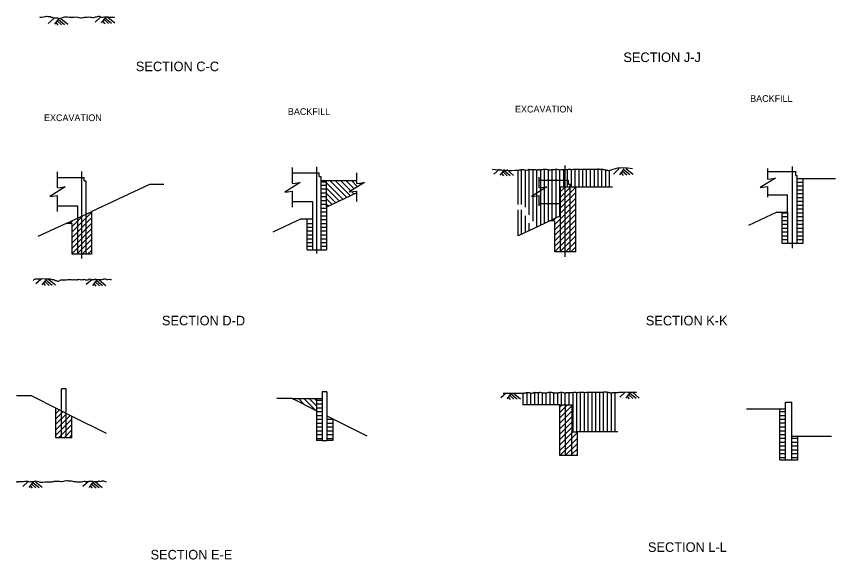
# Model space of a CAD drawing. Extents: x 889 to 1035, y 261 to 772.
# Drawn here: x 892.3 to 1035, y 566.9 to 661.5 of the extents above; entities that cross this region are included whole.
import ezdxf

# ---------------------------------------------------------------- set-up
doc = ezdxf.new("R2010")
doc.units = 0
for name, color, linetype in [('pp_PRESENTATION', 7, 'Continuous'), ('rd_EARTHWORK', 7, 'Continuous'), ('rd_EARTHWORK-anno', 7, 'Continuous'), ('rd_EXCAVATION-DITCH', 7, 'Continuous')]:
    doc.layers.add(name, color=color, linetype=linetype)

msp = doc.modelspace()

# ---------------------------------------------------------------- linework, layer by layer
at = {"layer": 'pp_PRESENTATION'}
for p, q in [((898.83, 661.14), (897.88, 660.29)), ((899.73, 661.14), (898.95, 660.14)), ((899.46, 660.71), (900.2, 660.05)), ((899.66, 660.99), (900.73, 660.11)), ((900.1, 661.14), (901.3, 660.15)), ((906.99, 661.37), (906.04, 660.53)), ((907.89, 661.37), (907.11, 660.37)), ((907.36, 660.66), (907.71, 660.24)), ((907.62, 660.95), (908.35, 660.28)), ((907.81, 661.22), (908.89, 660.34)), ((908.26, 661.37), (909.46, 660.39)), ((899.2, 660.43), (899.55, 660.01)), ((940.4, 634.24), (940.4, 635.2)), ((997.24, 634.94), (996.32, 634.06)), ((998.14, 634.97), (997.39, 633.94)), ((998.5, 634.98), (999.74, 634.04)), ((1023.21, 633.19), (1023.21, 635.02)), ((899.48, 633.48), (899.48, 634.44)), ((899.48, 631.66), (899.48, 633.5)), ((940.4, 632.42), (940.4, 634.25)), ((951.61, 632.43), (951.61, 634.26)), ((976.46, 634.88), (975.49, 634.06)), ((977.36, 634.84), (976.55, 633.87)), ((976.81, 634.15), (977.14, 633.72)), ((977.08, 634.43), (977.79, 633.74)), ((977.28, 634.7), (978.33, 633.78)), ((977.73, 634.83), (978.9, 633.81)), ((983.4, 631.67), (983.4, 633.5)), ((997.63, 634.24), (997.99, 633.83)), ((997.88, 634.53), (998.64, 633.89)), ((998.07, 634.82), (999.17, 633.97)), ((940.4, 629.25), (940.4, 631.09)), ((951.61, 629.26), (951.61, 631.1)), ((1023.21, 630.02), (1023.21, 631.86)), ((899.48, 628.5), (899.48, 630.33)), ((940.4, 628.29), (940.4, 629.25)), ((983.4, 628.5), (983.4, 630.33)), ((899.48, 627.54), (899.48, 628.5)), ((896.66, 615.76), (895.71, 614.91)), ((897.56, 615.76), (896.78, 614.76)), ((897.03, 615.04), (897.37, 614.62)), ((897.29, 615.33), (898.02, 614.66)), ((897.48, 615.61), (898.56, 614.73)), ((897.93, 615.75), (899.13, 614.77)), ((905.46, 615.66), (904.51, 614.81)), ((906.36, 615.66), (905.58, 614.66)), ((905.83, 614.95), (906.18, 614.53)), ((906.09, 615.23), (906.83, 614.57)), ((906.29, 615.51), (907.36, 614.63)), ((906.73, 615.66), (907.93, 614.67)), ((977.62, 595.91), (976.68, 595.06)), ((978.53, 595.91), (977.75, 594.91)), ((977.99, 595.19), (978.34, 594.77)), ((978.25, 595.48), (978.99, 594.82)), ((978.45, 595.76), (979.53, 594.88)), ((978.89, 595.9), (980.1, 594.92)), ((998.35, 596.04), (997.4, 595.19)), ((999.25, 596.04), (998.47, 595.04)), ((998.72, 595.33), (999.06, 594.91)), ((998.98, 595.61), (999.71, 594.95)), ((999.17, 595.89), (1000.25, 595.01)), ((999.61, 596.04), (1000.82, 595.05)), ((894.38, 580.49), (893.43, 579.64)), ((895.28, 580.48), (894.5, 579.48)), ((894.75, 579.77), (895.1, 579.35)), ((895.01, 580.06), (895.75, 579.39)), ((895.2, 580.33), (896.28, 579.45)), ((895.65, 580.48), (896.85, 579.5)), ((904.83, 580.48), (903.88, 579.63)), ((905.73, 580.48), (904.95, 579.48)), ((905.2, 579.77), (905.55, 579.35)), ((905.46, 580.05), (906.2, 579.39)), ((905.65, 580.33), (906.73, 579.45)), ((906.1, 580.48), (907.3, 579.49))]:
    msp.add_line(p, q, dxfattribs=at)
for points in [[(940.4, 632.42), (941.73, 632.59), (939.07, 630.92), (940.4, 631.09)], [(951.61, 632.43), (952.95, 632.6), (950.28, 630.93), (951.61, 631.1)], [(1023.21, 633.19), (1024.54, 633.36), (1021.87, 631.69), (1023.21, 631.86)], [(899.48, 631.66), (900.81, 631.83), (898.15, 630.16), (899.48, 630.33)], [(983.4, 631.67), (984.73, 631.83), (982.06, 630.17), (983.4, 630.33)]]:
    msp.add_lwpolyline(points, dxfattribs=at)
at = {"layer": 'rd_EARTHWORK'}
for p, q in [((944.64, 620.22), (944.64, 635.29)), ((987.92, 619.64), (987.92, 635.52)), ((1027.48, 621.16), (1027.48, 635.35)), ((899.48, 633.48), (904.13, 633.48)), ((903.73, 619.36), (903.73, 634.52)), ((904.13, 632.9), (904.13, 633.48)), ((940.4, 634.24), (945.05, 634.24)), ((945.05, 633.65), (945.05, 634.24)), ((945.05, 633.65), (945.33, 633.65)), ((945.33, 633.65), (945.33, 620.84)), ((1023.24, 634.48), (1028.05, 634.48)), ((1028.05, 633.8), (1028.05, 634.48)), ((1028.05, 633.8), (1028.33, 633.8)), ((1028.33, 633.34), (1028.33, 633.8)), ((904.13, 632.9), (904.41, 632.9)), ((904.41, 632.9), (904.41, 620.08)), ((915.53, 632.26), (905.47, 627.55)), ((918.04, 632.26), (915.53, 632.26)), ((945.33, 632.93), (946.34, 632.93)), ((946.33, 628.35), (946.33, 632.93)), ((946.34, 632.93), (951.61, 632.93)), ((983.4, 632.97), (988.48, 632.97)), ((988.48, 632.29), (988.48, 632.97)), ((988.48, 632.29), (988.76, 632.29)), ((988.76, 631.82), (988.76, 632.29)), ((1028.33, 622.02), (1028.33, 633.34)), ((1028.33, 633.27), (1029.18, 633.27)), ((1029.18, 633.27), (1035, 633.27)), ((1029.33, 622.02), (1029.33, 633.27)), ((951.61, 630.76), (946.34, 628.29)), ((989.62, 631.76), (987.05, 631.76)), ((987.05, 631.76), (987.05, 626.76)), ((988.76, 620.51), (988.76, 631.82)), ((996.16, 631.76), (989.62, 631.76)), ((989.76, 620.51), (989.76, 631.76)), ((940.4, 629.25), (943.95, 629.25)), ((943.95, 620.84), (943.95, 629.25)), ((1023.24, 630.44), (1026.61, 630.44)), ((1026.61, 627.42), (1026.61, 630.44)), ((899.48, 628.5), (903.03, 628.5)), ((903.03, 620.08), (903.03, 628.5)), ((946.33, 628.35), (946.33, 620.84)), ((983.4, 628.92), (987.05, 628.92)), ((901.02, 625.47), (905.47, 627.55)), ((905.41, 627.52), (905.41, 620.08)), ((987.05, 626.76), (985.27, 625.93)), ((987.05, 626.76), (987.05, 620.51)), ((1024.77, 627.41), (1019.83, 625.1)), ((1024.77, 627.41), (1026.61, 627.41)), ((1025.61, 627.41), (1025.61, 622.02)), ((1026.61, 627.42), (1026.61, 622.02)), ((901.02, 625.47), (896.07, 623.15)), ((902.03, 625.47), (901.02, 625.47)), ((902.03, 620.08), (902.03, 625.47)), ((941.93, 626.23), (936.99, 623.91)), ((941.93, 626.23), (943.95, 626.23)), ((942.95, 620.84), (942.95, 626.23)), ((985.27, 625.93), (979.7, 623.32)), ((986.05, 625.9), (985.21, 625.9)), ((986.05, 625.9), (986.05, 620.51)), ((942.95, 620.84), (945.49, 620.84)), ((945.49, 620.84), (946.33, 620.84)), ((1025.61, 622.02), (1028.33, 622.02)), ((1028.33, 622.02), (1029.33, 622.02)), ((904.57, 620.08), (902.03, 620.08)), ((905.41, 620.08), (904.57, 620.08)), ((989.76, 620.51), (986.05, 620.51)), ((901.01, 596.62), (900.21, 596.62)), ((900.21, 588.12), (900.21, 596.62)), ((901.01, 588.12), (901.01, 596.62)), ((895, 595.43), (892.33, 595.43)), ((895, 595.43), (899.4, 593.22)), ((940.39, 594.94), (937.71, 594.94)), ((944.59, 592.84), (940.38, 594.94)), ((940.39, 594.94), (945.59, 594.94)), ((944.59, 594.94), (944.59, 587.64)), ((946.42, 596.13), (945.59, 596.13)), ((945.59, 596.13), (945.59, 587.64)), ((946.42, 596.13), (946.42, 587.64)), ((986.95, 593.88), (980.45, 593.88)), ((986.95, 593.88), (989.04, 593.88)), ((986.95, 585.01), (986.95, 593.88)), ((987.95, 585.01), (987.95, 593.88)), ((989.04, 593.88), (989.04, 589.17)), ((1026.27, 594.31), (1027.4, 594.31)), ((1026.27, 584.28), (1026.27, 594.31)), ((1027.4, 584.28), (1027.4, 594.31)), ((899.21, 588.12), (899.21, 593.32)), ((899.4, 593.22), (902.01, 591.91)), ((1019.47, 593.16), (1026.27, 593.16)), ((1025.27, 584.28), (1025.27, 593.16)), ((902.01, 591.91), (907.97, 588.93)), ((902.01, 588.12), (902.01, 591.91)), ((946.42, 591.92), (947.42, 591.42)), ((947.42, 591.42), (953.35, 588.45)), ((947.42, 591.42), (947.42, 587.64)), ((902.01, 588.12), (899.21, 588.12)), ((989.04, 585.01), (989.04, 589.17)), ((989.04, 589.15), (990.04, 589.15)), ((997.05, 589.15), (990.04, 589.15)), ((990.04, 585.01), (990.04, 589.15)), ((1027.4, 588.42), (1034.26, 588.42)), ((1028.4, 584.28), (1028.4, 588.42)), ((945.59, 587.64), (944.59, 587.64)), ((945.59, 587.64), (946.42, 587.64)), ((947.42, 587.64), (946.42, 587.64)), ((990.04, 585.01), (986.95, 585.01)), ((1025.27, 584.28), (1028.4, 584.28))]:
    msp.add_line(p, q, dxfattribs=at)
for points in [[(909.44, 661.37), (909.24, 661.32), (909.05, 661.31), (908.9, 661.31), (908.71, 661.32), (908.5, 661.33), (908.39, 661.37), (908.26, 661.39), (908.01, 661.4), (907.83, 661.38), (907.68, 661.38), (907.42, 661.34), (907.33, 661.32), (907.19, 661.31), (906.99, 661.4), (906.79, 661.49), (906.78, 661.47), (906.64, 661.49), (906.27, 661.4), (906.13, 661.38), (906.03, 661.36), (905.92, 661.3), (905.78, 661.26), (905.64, 661.26), (905.41, 661.29), (905.17, 661.33), (904.94, 661.35), (904.65, 661.33), (904.31, 661.34), (904.14, 661.32), (903.94, 661.24), (903.71, 661.21), (903.54, 661.21), (903.24, 661.24), (903.11, 661.3), (902.95, 661.34), (902.63, 661.4), (902.37, 661.34), (902.07, 661.3), (901.8, 661.31), (901.53, 661.34), (901.25, 661.36), (901.16, 661.37), (900.92, 661.38), (900.7, 661.36), (900.48, 661.33), (900.3, 661.25), (899.99, 661.12), (899.73, 661.11), (899.54, 661.21), (899.33, 661.22), (898.99, 661.19), (898.76, 661.19), (898.58, 661.29), (898.39, 661.33), (898.21, 661.42), (897.96, 661.46), (897.85, 661.46), (897.64, 661.51), (897.5, 661.49), (897.28, 661.45), (897.1, 661.39), (896.79, 661.33), (896.61, 661.33), (896.41, 661.36)], [(908.91, 615.62), (908.84, 615.64), (908.77, 615.66), (908.64, 615.68), (908.55, 615.68), (908.2, 615.63), (908.1, 615.64), (908.07, 615.65), (908, 615.67), (907.87, 615.72), (907.66, 615.74), (907.56, 615.74), (907.44, 615.69), (907.31, 615.67), (907.16, 615.66), (907.06, 615.68), (906.97, 615.66), (906.9, 615.65), (906.83, 615.65), (906.69, 615.65), (906.51, 615.65), (906.41, 615.64), (906.35, 615.66), (906.22, 615.69), (906.09, 615.71), (905.95, 615.68), (905.89, 615.66), (905.61, 615.62), (905.57, 615.62), (905.47, 615.64), (905.37, 615.66), (905.32, 615.67), (905.15, 615.73), (905.04, 615.74), (904.91, 615.67), (904.75, 615.6), (904.65, 615.6), (904.54, 615.59), (904.46, 615.59), (904.4, 615.6), (904.29, 615.63), (904.16, 615.69), (904.05, 615.66), (903.82, 615.61), (903.77, 615.61), (903.63, 615.58), (903.49, 615.66), (903.23, 615.71), (903.16, 615.65), (903.03, 615.62), (902.89, 615.62), (902.74, 615.59), (902.66, 615.58), (902.48, 615.62), (902.41, 615.61), (902.32, 615.61), (902.31, 615.61), (902.11, 615.57), (901.86, 615.61), (901.69, 615.64), (901.59, 615.64), (901.36, 615.61), (901.29, 615.61), (901.08, 615.56), (900.89, 615.55), (900.73, 615.58), (900.34, 615.59), (900.31, 615.59), (900.18, 615.57), (899.97, 615.55), (899.84, 615.44), (899.62, 615.35), (899.55, 615.36), (899.31, 615.43), (899.17, 615.46), (899.02, 615.53), (898.84, 615.61), (898.59, 615.65), (898.45, 615.68), (898.27, 615.72), (898.02, 615.75), (897.85, 615.77), (897.5, 615.76), (897.35, 615.76), (896.95, 615.78), (896.7, 615.76), (896.61, 615.76), (896.44, 615.74), (896.33, 615.73), (896.2, 615.73), (896.09, 615.73), (895.88, 615.74), (895.77, 615.76), (895.58, 615.73), (895.4, 615.63), (895.23, 615.51)], [(908.01, 580.37), (907.87, 580.44), (907.66, 580.53), (907.55, 580.57), (907.38, 580.55), (907.24, 580.54), (907.12, 580.51), (907.03, 580.49), (906.88, 580.47), (906.84, 580.49), (906.69, 580.54), (906.52, 580.48), (906.42, 580.47), (906.23, 580.48), (906.17, 580.48), (905.93, 580.46), (905.66, 580.49), (905.53, 580.5), (905.46, 580.51), (905.31, 580.53), (905.26, 580.53), (905.02, 580.52), (904.97, 580.52), (904.87, 580.5), (904.69, 580.47), (904.55, 580.46), (904.45, 580.45), (904.33, 580.49), (904.14, 580.49), (903.86, 580.47), (903.66, 580.41), (903.48, 580.39), (903.31, 580.39), (903.13, 580.41), (902.97, 580.41), (902.86, 580.42), (902.66, 580.45), (902.52, 580.47), (902.35, 580.47), (902.14, 580.52), (901.93, 580.54), (901.84, 580.54), (901.64, 580.56), (901.48, 580.59), (901.27, 580.62), (901.1, 580.63), (900.67, 580.55), (900.53, 580.49), (900.27, 580.43), (900.11, 580.47), (899.85, 580.51), (899.65, 580.51), (899.38, 580.51), (899.1, 580.5), (898.88, 580.5), (898.67, 580.47), (898.55, 580.4), (898.3, 580.39), (898.11, 580.39), (897.9, 580.37), (897.73, 580.38), (897.49, 580.4), (897.32, 580.39), (897.01, 580.35), (896.83, 580.35), (896.64, 580.34), (896.46, 580.36), (896.26, 580.44), (895.93, 580.49), (895.62, 580.57), (895.45, 580.5), (895.12, 580.45), (894.79, 580.43), (894.68, 580.4), (894.5, 580.45), (894.39, 580.49), (894.27, 580.52), (893.8, 580.49), (893.6, 580.47), (893.39, 580.47), (893.24, 580.46), (892.97, 580.48), (892.75, 580.47), (892.58, 580.46), (892.38, 580.46), (892.58, 580.47)]]:
    msp.add_lwpolyline(points, dxfattribs=at)
for points in [[(975.18, 634.93), (979.74, 634.75), (979.87, 634.76), (980.02, 634.77), (980.11, 634.8), (980.24, 634.83), (980.5, 634.86), (980.74, 634.8), (980.97, 634.74), (981.42, 634.81), (981.62, 634.88), (981.94, 634.83), (982.11, 634.83), (982.28, 634.84), (982.47, 634.86), (982.63, 634.87), (982.89, 634.8), (983.04, 634.76), (983.16, 634.8), (983.3, 634.82), (983.47, 634.77), (983.75, 634.82), (984.13, 634.89), (984.27, 634.9), (984.57, 634.89), (984.82, 634.85), (985.09, 634.79), (985.49, 634.78), (985.65, 634.82), (986.06, 634.87), (986.36, 634.91), (986.46, 634.88), (986.76, 634.82), (987.13, 634.82), (987.32, 634.82), (987.48, 634.84), (987.79, 634.85), (988.17, 634.82), (988.49, 634.88), (988.71, 634.9), (988.98, 634.86), (989.06, 634.84), (989.35, 634.88), (989.87, 634.88), (990.23, 634.89), (990.53, 634.87), (990.81, 634.89), (991.21, 634.9), (991.52, 634.92), (991.86, 634.92), (992.18, 634.91), (992.48, 634.9), (992.69, 634.9), (992.95, 634.9), (993.22, 634.93), (993.55, 634.93), (993.71, 634.94), (993.86, 634.93), (994.02, 634.92), (994.47, 634.88), (994.68, 634.84), (994.97, 634.78), (995.29, 634.72), (995.57, 634.69), (996.27, 634.9), (999.64, 635.02)], [(977.11, 595.91), (980.68, 595.92), (980.81, 595.93), (980.94, 595.95), (981.05, 595.96), (981.18, 595.99), (981.44, 596.03), (981.68, 595.96), (981.91, 595.9), (982.36, 595.97), (982.56, 596.04), (982.88, 595.99), (983.05, 595.99), (983.22, 596), (983.41, 596.03), (983.58, 596.04), (983.84, 595.96), (983.99, 595.92), (984.1, 595.96), (984.25, 595.98), (984.41, 595.93), (984.69, 595.98), (985.07, 596.05), (985.22, 596.07), (985.51, 596.05), (985.76, 596.01), (986.04, 595.95), (986.43, 595.95), (986.6, 595.98), (987, 596.03), (987.3, 596.07), (987.4, 596.04), (987.7, 595.98), (988.07, 595.98), (988.26, 595.99), (988.42, 596), (988.74, 596.01), (989.11, 595.99), (989.43, 596.04), (989.65, 596.07), (989.92, 596.02), (990.01, 596.01), (990.29, 596.04), (990.81, 596.04), (991.17, 596.05), (991.47, 596.03), (991.75, 596.06), (992.15, 596.07), (992.46, 596.08), (992.8, 596.08), (993.13, 596.07), (993.43, 596.06), (993.64, 596.06), (993.89, 596.06), (994.16, 596.09), (994.5, 596.09), (994.66, 596.1), (994.86, 596.13), (995.1, 596.13), (995.42, 596.04), (995.62, 596), (995.91, 595.94), (996.22, 596), (996.77, 596.02), (997.23, 596.05), (1000.31, 596.04)]]:
    msp.add_spline(points, degree=3, dxfattribs=at)
at = {"layer": 'rd_EXCAVATION-DITCH'}
for p, q in [((979.7, 628.73), (979.7, 634.75)), ((945.33, 632.7), (946.34, 632.7)), ((945.33, 632.09), (946.34, 632.09)), ((979.7, 623.32), (979.7, 627.84)), ((985.79, 625.9), (986.3, 626.41)), ((901.65, 625.47), (902.2, 626.03))]:
    msp.add_line(p, q, dxfattribs=at)
for points in [[(984.32, 625.48), (984.32, 634.91)], [(986.32, 626.42), (986.32, 634.91)], [(990.32, 631.76), (990.32, 634.89)], [(990.99, 631.76), (990.99, 634.9)], [(991.65, 631.76), (991.65, 634.92)], [(992.32, 631.76), (992.32, 634.9)], [(992.99, 631.76), (992.99, 634.9)], [(993.65, 631.76), (993.65, 634.93)], [(994.32, 631.76), (994.32, 634.9)], [(980.32, 628.76), (980.32, 634.85)], [(980.99, 628.27), (980.99, 634.74)], [(981.65, 626.94), (981.65, 634.88)], [(982.32, 625.84), (982.32, 634.84)], [(982.99, 624.86), (982.99, 634.77)], [(983.65, 625.17), (983.65, 634.81)], [(984.99, 625.79), (984.99, 634.81)], [(985.65, 626.11), (985.65, 634.82)], [(986.99, 626.73), (986.99, 634.82)], [(987.65, 631.76), (987.65, 634.85)], [(988.32, 631.76), (988.32, 634.85)], [(988.99, 631.76), (988.99, 634.86)], [(989.65, 631.76), (989.65, 634.88)], [(994.99, 631.76), (994.99, 634.78)], [(995.65, 631.76), (995.65, 634.7)], [(949.24, 629.65), (946.33, 632.55)], [(949.88, 629.95), (946.9, 632.93)], [(950.52, 630.25), (947.84, 632.93)], [(950.59, 631.12), (948.78, 632.93)], [(951.17, 631.48), (949.73, 632.93)], [(951.75, 631.85), (950.67, 632.93)], [(952.33, 632.21), (952.06, 632.48)], [(1028.33, 632.65), (1029.33, 632.65)], [(945.33, 631.47), (946.33, 631.47)], [(945.33, 630.8), (946.33, 630.8)], [(948.6, 629.34), (946.33, 631.61)], [(947.95, 629.04), (946.33, 630.67)], [(951.16, 630.55), (950.73, 630.98)], [(951.61, 631.04), (951.57, 631.09)], [(987.05, 629.05), (989.76, 631.76)], [(987.05, 629.99), (988.82, 631.76)], [(987.05, 630.93), (987.88, 631.76)], [(987.05, 628.1), (989.76, 630.82)], [(1028.33, 631.99), (1029.33, 631.99)], [(1028.33, 631.32), (1029.33, 631.32)], [(1028.33, 630.65), (1029.33, 630.65)], [(945.33, 630.14), (946.33, 630.14)], [(945.33, 629.47), (946.33, 629.47)], [(947.31, 628.74), (946.33, 629.72)], [(987.05, 627.16), (989.76, 629.87)], [(1028.33, 629.99), (1029.33, 629.99)], [(1028.33, 629.32), (1029.33, 629.32)], [(945.33, 628.8), (946.33, 628.8)], [(945.33, 628.14), (946.33, 628.14)], [(946.67, 628.44), (946.33, 628.78)], [(980.32, 623.61), (980.32, 627.84)], [(986.05, 625.22), (989.76, 628.93)], [(986.05, 624.28), (989.76, 627.99)], [(1028.33, 628.65), (1029.33, 628.65)], [(1028.33, 627.99), (1029.33, 627.99)], [(902.03, 623.97), (905.41, 627.35)], [(902.03, 624.91), (903.98, 626.86)], [(902.03, 623.02), (905.41, 626.41)], [(945.33, 627.47), (946.33, 627.47)], [(945.33, 626.8), (946.33, 626.8)], [(980.99, 623.92), (980.99, 626.78)], [(986.05, 623.33), (989.76, 627.05)], [(1025.61, 627.32), (1026.61, 627.32)], [(1025.61, 626.65), (1026.61, 626.65)], [(1028.33, 627.32), (1029.33, 627.32)], [(1028.33, 626.65), (1029.33, 626.65)], [(902.03, 622.08), (905.41, 625.46)], [(942.95, 625.47), (943.95, 625.47)], [(945.33, 626.14), (946.33, 626.14)], [(945.33, 625.47), (946.33, 625.47)], [(981.65, 624.23), (981.65, 625.5)], [(986.05, 622.39), (989.76, 626.1)], [(986.05, 621.45), (989.76, 625.16)], [(1025.61, 625.99), (1026.61, 625.99)], [(1025.61, 625.32), (1026.61, 625.32)], [(1028.33, 625.99), (1029.33, 625.99)], [(1028.33, 625.32), (1029.33, 625.32)], [(902.03, 621.14), (905.41, 624.52)], [(902.03, 620.19), (905.41, 623.58)], [(942.95, 624.8), (943.95, 624.8)], [(942.95, 624.14), (943.95, 624.14)], [(945.33, 624.8), (946.33, 624.8)], [(945.33, 624.14), (946.33, 624.14)], [(986.06, 620.51), (989.76, 624.22)], [(1025.61, 624.65), (1026.61, 624.65)], [(1025.61, 623.99), (1026.61, 623.99)], [(1028.33, 624.65), (1029.33, 624.65)], [(1028.33, 623.99), (1029.33, 623.99)], [(902.86, 620.08), (905.41, 622.64)], [(942.95, 623.47), (943.95, 623.47)], [(942.95, 622.8), (943.95, 622.8)], [(942.95, 622.14), (943.95, 622.14)], [(945.33, 623.47), (946.33, 623.47)], [(945.33, 622.8), (946.33, 622.8)], [(945.33, 622.14), (946.33, 622.14)], [(987, 620.51), (989.76, 623.27)], [(987.94, 620.51), (989.76, 622.33)], [(1025.61, 623.32), (1026.61, 623.32)], [(1025.61, 622.65), (1026.61, 622.65)], [(1028.33, 623.32), (1029.33, 623.32)], [(1028.33, 622.65), (1029.33, 622.65)], [(903.8, 620.08), (905.41, 621.69)], [(904.74, 620.08), (905.41, 620.75)], [(942.95, 621.47), (943.95, 621.47)], [(945.33, 621.47), (946.33, 621.47)], [(988.88, 620.51), (989.76, 621.39)], [(940.65, 594.81), (940.51, 594.94)], [(942.53, 593.87), (941.46, 594.94)], [(944.42, 592.92), (942.4, 594.94)], [(944.59, 593.69), (943.34, 594.94)], [(944.59, 594.64), (944.29, 594.94)], [(980.6, 593.88), (980.6, 595.92)], [(981.27, 593.88), (981.27, 596.02)], [(981.93, 593.88), (981.93, 595.9)], [(982.6, 593.88), (982.6, 596.04)], [(983.27, 593.88), (983.27, 596.01)], [(983.93, 593.88), (983.93, 595.93)], [(984.6, 593.88), (984.6, 595.96)], [(985.27, 593.88), (985.27, 596.07)], [(985.93, 593.88), (985.93, 595.97)], [(986.6, 593.88), (986.6, 595.98)], [(987.27, 593.88), (987.27, 596.07)], [(987.93, 593.88), (987.93, 595.98)], [(988.6, 593.88), (988.6, 596.01)], [(989.27, 589.15), (989.27, 596.01)], [(989.93, 589.15), (989.93, 596.02)], [(990.6, 589.15), (990.6, 596.04)], [(991.27, 589.15), (991.27, 596.05)], [(991.93, 589.15), (991.93, 596.06)], [(992.6, 589.15), (992.6, 596.09)], [(993.27, 589.15), (993.27, 596.06)], [(993.93, 589.15), (993.93, 596.07)], [(994.6, 589.15), (994.6, 596.1)], [(995.27, 589.15), (995.27, 596.08)], [(995.93, 595.94), (995.93, 589.15)], [(996.6, 589.15), (996.6, 596.02)], [(944.59, 594.68), (945.59, 594.68)], [(944.59, 594.02), (945.59, 594.02)], [(986.95, 592.53), (988.3, 593.88)], [(986.95, 593.47), (987.36, 593.88)], [(986.95, 591.59), (989.04, 593.67)], [(899.21, 592.36), (899.85, 593)], [(899.21, 591.42), (900.48, 592.68)], [(899.21, 590.47), (901.11, 592.37)], [(944.59, 593.35), (945.59, 593.35)], [(944.59, 592.68), (945.59, 592.68)], [(986.95, 590.64), (989.04, 592.73)], [(1025.27, 592.7), (1026.27, 592.7)], [(899.21, 589.53), (901.73, 592.05)], [(899.21, 588.59), (902.01, 591.39)], [(944.59, 592.02), (945.59, 592.02)], [(944.59, 591.35), (945.59, 591.35)], [(944.59, 590.68), (945.59, 590.68)], [(946.42, 591.35), (947.42, 591.35)], [(946.42, 590.68), (947.42, 590.68)], [(986.95, 589.7), (989.04, 591.79)], [(986.95, 588.76), (989.04, 590.85)], [(1025.27, 592.03), (1026.27, 592.03)], [(1025.27, 591.36), (1026.27, 591.36)], [(1025.27, 590.7), (1026.27, 590.7)], [(899.69, 588.12), (902.01, 590.45)], [(900.63, 588.12), (902.01, 589.51)], [(944.59, 590.02), (945.59, 590.02)], [(944.59, 589.35), (945.59, 589.35)], [(946.42, 590.02), (947.42, 590.02)], [(946.42, 589.35), (947.42, 589.35)], [(986.95, 587.81), (989.04, 589.9)], [(1025.27, 590.03), (1026.27, 590.03)], [(1025.27, 589.36), (1026.27, 589.36)], [(901.57, 588.12), (902.01, 588.56)], [(944.59, 588.68), (945.59, 588.68)], [(944.59, 588.02), (945.59, 588.02)], [(946.42, 588.68), (947.42, 588.68)], [(946.42, 588.02), (947.42, 588.02)], [(986.95, 586.87), (989.23, 589.15)], [(986.95, 585.93), (990.04, 589.02)], [(986.97, 585.01), (990.04, 588.07)], [(1025.27, 588.7), (1026.27, 588.7)], [(1025.27, 588.03), (1026.27, 588.03)], [(1027.4, 588.03), (1028.4, 588.03)], [(987.91, 585.01), (990.04, 587.13)], [(1025.27, 587.36), (1026.27, 587.36)], [(1025.27, 586.7), (1026.27, 586.7)], [(1027.4, 587.36), (1028.4, 587.36)], [(1027.4, 586.7), (1028.4, 586.7)], [(988.86, 585.01), (990.04, 586.19)], [(989.8, 585.01), (990.04, 585.25)], [(1025.27, 586.03), (1026.27, 586.03)], [(1025.27, 585.36), (1026.27, 585.36)], [(1027.4, 586.03), (1028.4, 586.03)], [(1027.4, 585.36), (1028.4, 585.36)], [(1025.27, 584.7), (1026.27, 584.7)], [(1027.4, 584.7), (1028.4, 584.7)]]:
    msp.add_lwpolyline(points, dxfattribs=at)

# ---------------------------------------------------------------- texts
at = {"layer": 'rd_EARTHWORK-anno'}
for s, p in [('SECTION J-J', (998.04, 653.56)), ('SECTION C-C', (913.14, 651.97)), ('SECTION D-D', (917.68, 607.7)), ('SECTION K-K', (1001.95, 607.7)), ('SECTION L-L', (1002.32, 568.25)), ('SECTION E-E', (915.7, 566.93))]:
    msp.add_text(s, height=1.6667, dxfattribs=at).set_placement(p)
for s, p in [('BACKFILL', (1020.13, 646.62)), ('BACKFILL', (939.62, 644.35)), ('EXCAVATION', (979.18, 644.78)), ('EXCAVATION', (897.15, 643.27))]:
    msp.add_text(s, height=1.167, rotation=0.0168, dxfattribs=at).set_placement(p)

doc.saveas('drawing.dxf')
